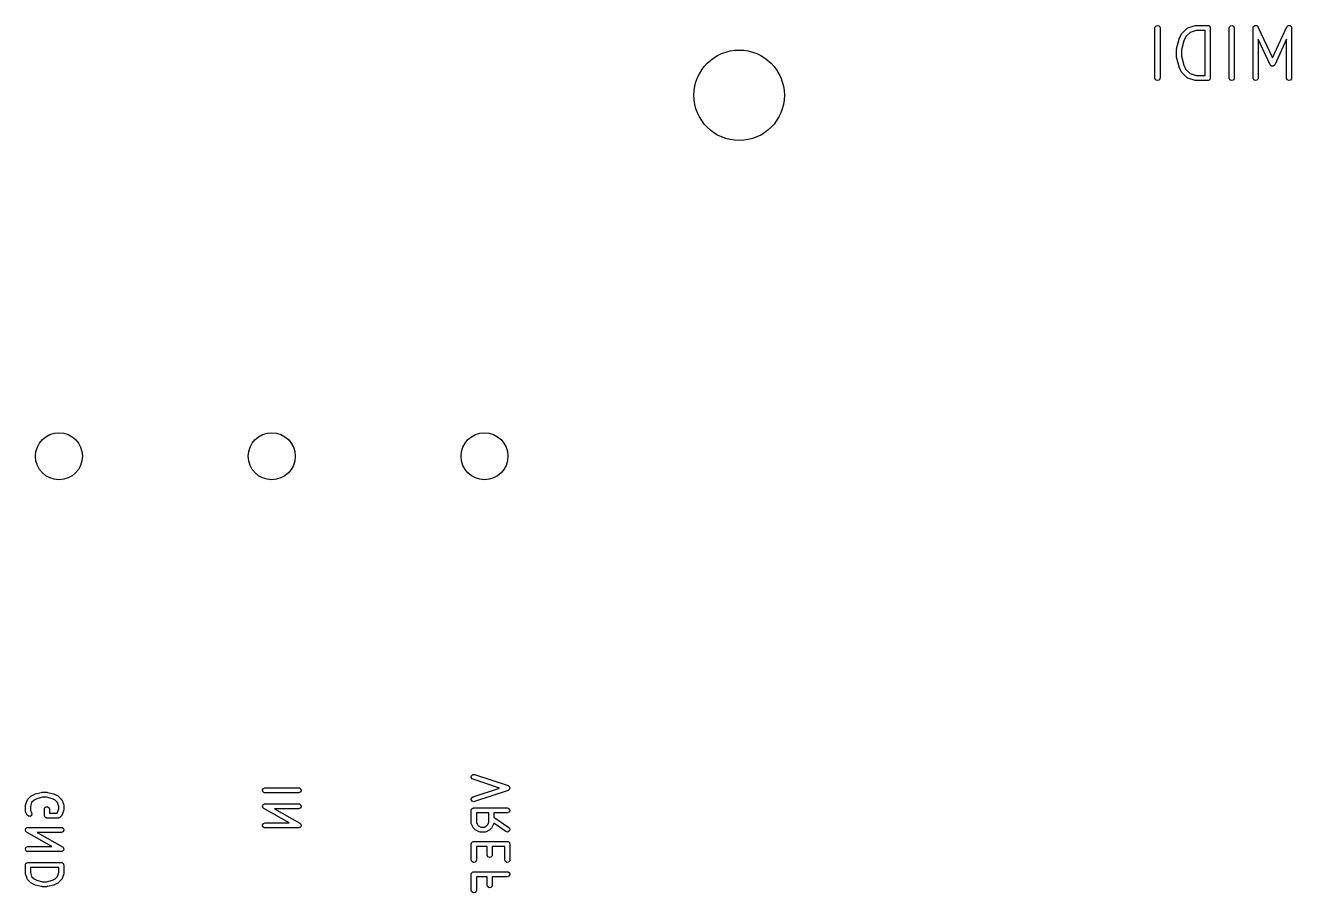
# Model space of a CAD drawing. Extents: x 0.81 to 7.45, y -5.15 to -0.81.
# Drawn here: x 0.815 to 2.303, y -1.842 to -0.823 of the extents above; entities that cross this region are included whole.
import ezdxf

# ---------------------------------------------------------------- set-up
doc = ezdxf.new("R2010")
doc.units = 0
doc.header["$MEASUREMENT"] = 0
doc.layers.add('BLACK', color=7, linetype='CONTINUOUS')

msp = doc.modelspace()

# ---------------------------------------------------------------- linework, layer by layer
at = {"layer": 'BLACK', "linetype": 'CONTINUOUS'}
for p, q in [((2.1421, -0.8263), (2.1423, -0.8253)), ((2.1421, -0.8854), (2.1421, -0.8263)), ((2.1423, -0.8253), (2.1436, -0.8238)), ((2.1436, -0.8238), (2.1456, -0.8234)), ((2.1456, -0.8234), (2.1474, -0.8244)), ((2.1474, -0.8244), (2.1481, -0.8263)), ((2.1481, -0.8263), (2.1481, -0.8854)), ((2.1734, -0.8334), (2.1739, -0.8327)), ((2.1739, -0.8327), (2.1796, -0.827)), ((2.1739, -0.8327), (2.1739, -0.8327)), ((2.1833, -0.8317), (2.1785, -0.8365)), ((2.1796, -0.827), (2.1804, -0.8265)), ((2.1804, -0.8265), (2.1806, -0.8264)), ((2.1806, -0.8264), (2.1807, -0.8263)), ((2.1807, -0.8263), (2.1892, -0.8235)), ((2.1906, -0.8293), (2.1833, -0.8317)), ((2.1892, -0.8235), (2.19, -0.8234)), ((2.19, -0.8234), (2.1901, -0.8234)), ((2.1901, -0.8234), (2.2042, -0.8234)), ((2.2012, -0.8293), (2.1906, -0.8293)), ((2.2012, -0.8824), (2.2012, -0.8293)), ((2.2042, -0.8234), (2.2045, -0.8234)), ((2.2045, -0.8234), (2.2047, -0.8234)), ((2.2047, -0.8234), (2.2048, -0.8235)), ((2.2048, -0.8235), (2.2052, -0.8235)), ((2.2052, -0.8235), (2.2058, -0.824)), ((2.2058, -0.824), (2.2064, -0.8244)), ((2.2064, -0.8244), (2.2065, -0.8247)), ((2.2065, -0.8247), (2.2067, -0.8248)), ((2.2067, -0.8248), (2.2068, -0.8256)), ((2.2068, -0.8256), (2.2071, -0.8263)), ((2.2071, -0.8263), (2.2071, -0.8854)), ((2.2293, -0.8263), (2.2295, -0.8253)), ((2.2293, -0.8854), (2.2293, -0.8263)), ((2.2295, -0.8253), (2.2308, -0.8238)), ((2.2308, -0.8238), (2.2328, -0.8234)), ((2.2328, -0.8234), (2.2345, -0.8244)), ((2.2345, -0.8244), (2.2352, -0.8263)), ((2.2352, -0.8263), (2.2352, -0.8854)), ((2.2574, -0.8263), (2.2576, -0.8253)), ((2.2574, -0.8854), (2.2574, -0.8263)), ((2.2576, -0.8253), (2.2579, -0.825)), ((2.2579, -0.825), (2.258, -0.8246)), ((2.258, -0.8246), (2.2585, -0.8243)), ((2.2585, -0.8243), (2.2589, -0.8238)), ((2.2589, -0.8238), (2.2593, -0.8237)), ((2.2593, -0.8237), (2.2596, -0.8235)), ((2.2596, -0.8235), (2.2603, -0.8235)), ((2.2603, -0.8235), (2.2609, -0.8234)), ((2.2609, -0.8234), (2.2613, -0.8236)), ((2.2613, -0.8236), (2.2616, -0.8236)), ((2.2616, -0.8236), (2.2621, -0.8241)), ((2.2621, -0.8241), (2.2627, -0.8244)), ((2.2627, -0.8244), (2.2628, -0.8248)), ((2.2628, -0.8248), (2.2631, -0.8251)), ((2.2631, -0.8251), (2.2801, -0.8615)), ((2.2801, -0.8615), (2.2971, -0.8251)), ((2.2971, -0.8251), (2.2977, -0.8242)), ((2.2977, -0.8242), (2.298, -0.8241)), ((2.298, -0.8241), (2.2983, -0.8238)), ((2.2983, -0.8238), (2.2989, -0.8237)), ((2.2989, -0.8237), (2.2995, -0.8234)), ((2.2995, -0.8234), (2.2999, -0.8235)), ((2.2999, -0.8235), (2.3003, -0.8234)), ((2.3003, -0.8234), (2.3008, -0.8237)), ((2.3008, -0.8237), (2.3015, -0.8239)), ((2.3015, -0.8239), (2.3017, -0.8242)), ((2.3017, -0.8242), (2.302, -0.8244)), ((2.302, -0.8244), (2.3023, -0.825)), ((2.3023, -0.825), (2.3026, -0.8256)), ((2.3026, -0.8256), (2.3026, -0.826)), ((2.3026, -0.826), (2.3027, -0.8263)), ((2.3027, -0.8263), (2.3027, -0.8854)), ((2.1675, -0.8509), (2.1704, -0.8397)), ((2.1704, -0.8397), (2.1706, -0.8392)), ((2.1706, -0.8391), (2.1734, -0.8334)), ((2.1706, -0.8392), (2.1706, -0.8391)), ((2.176, -0.8414), (2.1734, -0.852)), ((2.1785, -0.8365), (2.176, -0.8414)), ((2.2774, -0.8698), (2.2634, -0.8396)), ((2.2634, -0.8396), (2.2634, -0.8854)), ((2.2968, -0.8396), (2.2828, -0.8698)), ((2.2968, -0.8854), (2.2968, -0.8396)), ((2.1676, -0.8511), (2.1675, -0.8509)), ((2.1675, -0.8516), (2.1676, -0.8511)), ((2.1675, -0.8601), (2.1675, -0.8516)), ((2.1675, -0.8602), (2.1675, -0.8601)), ((2.1675, -0.8608), (2.1675, -0.8602)), ((2.1704, -0.872), (2.1675, -0.8608)), ((2.1734, -0.852), (2.1734, -0.8597)), ((2.1734, -0.8597), (2.176, -0.8703)), ((2.1704, -0.8722), (2.1704, -0.872)), ((2.1706, -0.8726), (2.1704, -0.8722)), ((2.1734, -0.8783), (2.1706, -0.8726)), ((2.176, -0.8703), (2.1785, -0.8752)), ((2.1785, -0.8752), (2.1833, -0.88)), ((2.278, -0.8703), (2.2774, -0.8698)), ((2.2784, -0.8709), (2.278, -0.8703)), ((2.2786, -0.871), (2.2784, -0.8709)), ((2.2788, -0.8712), (2.2786, -0.871)), ((2.2796, -0.8712), (2.2788, -0.8712)), ((2.2803, -0.8714), (2.2796, -0.8712)), ((2.2806, -0.8713), (2.2803, -0.8714)), ((2.2809, -0.8714), (2.2806, -0.8713)), ((2.2815, -0.8709), (2.2809, -0.8714)), ((2.2822, -0.8706), (2.2815, -0.8709)), ((2.2824, -0.8703), (2.2822, -0.8706)), ((2.2825, -0.8702), (2.2824, -0.8703)), ((2.2828, -0.8698), (2.2825, -0.8701)), ((2.2825, -0.8701), (2.2825, -0.8702)), ((2.1428, -0.8873), (2.1421, -0.8854)), ((2.1446, -0.8883), (2.1428, -0.8873)), ((2.1466, -0.8879), (2.1446, -0.8883)), ((2.1479, -0.8864), (2.1466, -0.8879)), ((2.1481, -0.8854), (2.1479, -0.8864)), ((2.1739, -0.879), (2.1734, -0.8783)), ((2.1734, -0.8783), (2.1734, -0.8783)), ((2.1796, -0.8847), (2.1739, -0.879)), ((2.1797, -0.8847), (2.1796, -0.8847)), ((2.1798, -0.8849), (2.1797, -0.8847)), ((2.1807, -0.8854), (2.1798, -0.8849)), ((2.1892, -0.8882), (2.1807, -0.8854)), ((2.1833, -0.88), (2.1906, -0.8824)), ((2.1901, -0.8883), (2.1892, -0.8882)), ((2.1892, -0.8882), (2.1892, -0.8882)), ((2.2042, -0.8883), (2.1901, -0.8883)), ((2.1906, -0.8824), (2.2012, -0.8824)), ((2.2049, -0.8881), (2.2042, -0.8883)), ((2.2056, -0.8879), (2.2049, -0.8881)), ((2.2058, -0.8877), (2.2056, -0.8879)), ((2.2061, -0.8876), (2.2058, -0.8877)), ((2.2064, -0.887), (2.2061, -0.8876)), ((2.2069, -0.8864), (2.2064, -0.887)), ((2.207, -0.886), (2.2069, -0.8864)), ((2.2071, -0.8854), (2.207, -0.8858)), ((2.207, -0.8858), (2.2071, -0.8859)), ((2.2071, -0.8859), (2.207, -0.886)), ((2.23, -0.8873), (2.2293, -0.8854)), ((2.2318, -0.8883), (2.23, -0.8873)), ((2.2338, -0.8879), (2.2318, -0.8883)), ((2.2351, -0.8864), (2.2338, -0.8879)), ((2.2352, -0.8854), (2.2351, -0.8864)), ((2.2581, -0.8873), (2.2574, -0.8854)), ((2.2599, -0.8883), (2.2581, -0.8873)), ((2.2619, -0.8879), (2.2599, -0.8883)), ((2.2632, -0.8864), (2.2619, -0.8879)), ((2.2634, -0.8854), (2.2632, -0.8864)), ((2.2975, -0.8873), (2.2968, -0.8854)), ((2.2993, -0.8883), (2.2975, -0.8873)), ((2.3012, -0.8879), (2.2993, -0.8883)), ((2.3025, -0.8864), (2.3012, -0.8879)), ((2.3027, -0.8854), (2.3025, -0.8864)), ((1.3388, -1.7067), (1.3391, -1.7047)), ((1.3399, -1.7084), (1.3388, -1.7067)), ((1.3391, -1.7047), (1.3406, -1.7033)), ((1.3408, -1.7089), (1.3399, -1.7084)), ((1.3406, -1.7033), (1.3427, -1.7033)), ((1.3718, -1.7192), (1.3408, -1.7089)), ((1.3427, -1.7033), (1.382, -1.7164)), ((0.8264, -1.7261), (0.8339, -1.7243)), ((0.8339, -1.7243), (0.8345, -1.7242)), ((0.8345, -1.7242), (0.8346, -1.7242)), ((0.8346, -1.7242), (0.8402, -1.7242)), ((0.8402, -1.7242), (0.8408, -1.7243)), ((0.8408, -1.7243), (0.8409, -1.7243)), ((0.8409, -1.7243), (0.8484, -1.7261)), ((1.0935, -1.7214), (1.0946, -1.7197)), ((1.0939, -1.7234), (1.0935, -1.7214)), ((1.0954, -1.7247), (1.0939, -1.7234)), ((1.0946, -1.7197), (1.0964, -1.719)), ((1.0964, -1.7249), (1.0954, -1.7247)), ((1.0964, -1.719), (1.1358, -1.719)), ((1.1358, -1.7249), (1.0964, -1.7249)), ((1.1358, -1.719), (1.1368, -1.7191)), ((1.1377, -1.7242), (1.1358, -1.7249)), ((1.1368, -1.7191), (1.1384, -1.7204)), ((1.1387, -1.7224), (1.1377, -1.7242)), ((1.1384, -1.7204), (1.1387, -1.7224)), ((1.3408, -1.7295), (1.3718, -1.7192)), ((1.382, -1.722), (1.3427, -1.7351)), ((1.382, -1.7164), (1.3829, -1.7169)), ((1.3821, -1.7219), (1.382, -1.722)), ((1.3822, -1.7219), (1.3821, -1.7219)), ((1.3829, -1.7213), (1.3822, -1.7219)), ((1.3829, -1.7169), (1.383, -1.7169)), ((1.3836, -1.7207), (1.3829, -1.7213)), ((1.383, -1.7169), (1.3831, -1.717)), ((1.3831, -1.717), (1.3835, -1.7178)), ((1.3835, -1.7178), (1.384, -1.7186)), ((1.3837, -1.7206), (1.3836, -1.7206)), ((1.3836, -1.7206), (1.3836, -1.7207)), ((1.3838, -1.7197), (1.3837, -1.7206)), ((1.384, -1.7188), (1.3838, -1.7197)), ((1.384, -1.7186), (1.384, -1.7187)), ((1.384, -1.7187), (1.384, -1.7188)), ((0.8148, -1.7403), (0.8149, -1.7394)), ((0.8148, -1.7459), (0.8148, -1.7403)), ((0.8149, -1.7393), (0.8168, -1.7337)), ((0.8149, -1.7394), (0.8149, -1.7393)), ((0.8168, -1.7337), (0.8173, -1.7328)), ((0.8173, -1.7328), (0.8174, -1.7327)), ((0.8174, -1.7327), (0.8175, -1.7325)), ((0.8175, -1.7325), (0.8212, -1.7288)), ((0.8222, -1.7362), (0.8207, -1.7407)), ((0.8207, -1.7407), (0.8207, -1.7452)), ((0.8212, -1.7288), (0.822, -1.7283)), ((0.822, -1.7282), (0.8258, -1.7264)), ((0.822, -1.7283), (0.822, -1.7282)), ((0.8251, -1.7333), (0.8222, -1.7362)), ((0.8281, -1.7318), (0.8251, -1.7333)), ((0.8258, -1.7264), (0.8263, -1.7262)), ((0.8263, -1.7262), (0.8264, -1.7261)), ((0.8349, -1.7301), (0.8281, -1.7318)), ((0.8398, -1.7301), (0.8349, -1.7301)), ((0.8467, -1.7318), (0.8398, -1.7301)), ((0.8497, -1.7333), (0.8467, -1.7318)), ((0.8484, -1.7261), (0.8489, -1.7264)), ((0.8489, -1.7264), (0.849, -1.7264)), ((0.849, -1.7264), (0.8528, -1.7282)), ((0.8526, -1.7362), (0.8497, -1.7333)), ((0.8541, -1.7407), (0.8526, -1.7362)), ((0.8528, -1.7282), (0.8535, -1.7288)), ((0.8535, -1.7288), (0.8535, -1.7288)), ((0.8535, -1.7288), (0.8573, -1.7325)), ((0.8541, -1.7435), (0.8541, -1.7407)), ((0.8573, -1.7325), (0.8579, -1.7334)), ((0.8579, -1.7334), (0.8579, -1.7336)), ((0.8579, -1.7336), (0.858, -1.7337)), ((0.858, -1.7337), (0.8599, -1.7393)), ((0.8599, -1.7393), (0.86, -1.7402)), ((0.86, -1.7402), (0.86, -1.7403)), ((0.86, -1.7403), (0.86, -1.744)), ((1.0935, -1.7402), (1.0939, -1.7395)), ((1.0936, -1.7404), (1.0935, -1.7402)), ((1.0935, -1.7407), (1.0936, -1.7404)), ((1.0938, -1.7414), (1.0935, -1.7407)), ((1.0939, -1.7395), (1.0942, -1.7388)), ((1.0942, -1.7388), (1.0944, -1.7386)), ((1.0944, -1.7386), (1.0946, -1.7384)), ((1.0946, -1.7384), (1.0953, -1.7381)), ((1.0953, -1.7381), (1.0959, -1.7378)), ((1.0959, -1.7378), (1.0962, -1.7378)), ((1.0962, -1.7378), (1.0964, -1.7377)), ((1.0964, -1.7377), (1.1358, -1.7377)), ((1.1358, -1.7377), (1.1368, -1.7379)), ((1.1368, -1.7379), (1.1384, -1.7392)), ((1.1384, -1.7392), (1.1387, -1.7412)), ((1.3388, -1.7327), (1.3392, -1.7308)), ((1.3398, -1.7345), (1.3388, -1.7327)), ((1.3392, -1.7308), (1.3408, -1.7295)), ((1.3416, -1.7353), (1.3398, -1.7345)), ((1.3427, -1.7351), (1.3416, -1.7353)), ((0.8148, -1.746), (0.8148, -1.7459)), ((0.8148, -1.7462), (0.8148, -1.746)), ((0.8151, -1.7472), (0.8148, -1.7462)), ((0.8169, -1.7509), (0.8151, -1.7472)), ((0.8184, -1.7523), (0.8169, -1.7509)), ((0.8204, -1.7525), (0.8184, -1.7523)), ((0.822, -1.7513), (0.8204, -1.7525)), ((0.8207, -1.7452), (0.8222, -1.7483)), ((0.8225, -1.7493), (0.822, -1.7513)), ((0.8222, -1.7483), (0.8225, -1.7493)), ((0.8373, -1.744), (0.8374, -1.743)), ((0.8373, -1.7515), (0.8373, -1.744)), ((0.8375, -1.7522), (0.8373, -1.7515)), ((0.8374, -1.743), (0.8387, -1.7414)), ((0.8376, -1.753), (0.8375, -1.7522)), ((0.8379, -1.7532), (0.8376, -1.753)), ((0.8379, -1.7534), (0.8379, -1.7532)), ((0.8386, -1.7538), (0.8379, -1.7534)), ((0.8392, -1.7543), (0.8386, -1.7538)), ((0.8387, -1.7414), (0.8407, -1.7411)), ((0.8396, -1.7543), (0.8392, -1.7543)), ((0.8397, -1.7544), (0.8396, -1.7543)), ((0.8398, -1.7544), (0.8397, -1.7544)), ((0.8402, -1.7545), (0.8398, -1.7544)), ((0.8533, -1.7545), (0.8402, -1.7545)), ((0.8407, -1.7411), (0.8425, -1.7421)), ((0.8425, -1.7421), (0.8432, -1.744)), ((0.8432, -1.744), (0.8432, -1.7486)), ((0.8432, -1.7486), (0.8521, -1.7486)), ((0.8521, -1.7486), (0.8526, -1.748)), ((0.8526, -1.748), (0.8541, -1.7435)), ((0.8539, -1.7542), (0.8533, -1.7545)), ((0.8546, -1.7542), (0.8539, -1.7542)), ((0.8551, -1.7538), (0.8546, -1.7542)), ((0.8552, -1.7538), (0.8551, -1.7538)), ((0.8553, -1.7537), (0.8552, -1.7538)), ((0.8554, -1.7536), (0.8553, -1.7537)), ((0.8573, -1.7517), (0.8554, -1.7536)), ((0.8574, -1.7516), (0.8573, -1.7517)), ((0.8575, -1.7515), (0.8574, -1.7516)), ((0.858, -1.7506), (0.8575, -1.7515)), ((0.8599, -1.7449), (0.858, -1.7506)), ((0.86, -1.744), (0.8599, -1.7449)), ((0.8599, -1.7449), (0.8599, -1.7449)), ((1.0939, -1.7421), (1.0938, -1.7414)), ((1.0941, -1.7423), (1.0939, -1.7421)), ((1.0942, -1.7426), (1.0941, -1.7423)), ((1.095, -1.7432), (1.0942, -1.7426)), ((1.1247, -1.7602), (1.095, -1.7432)), ((1.1358, -1.7436), (1.1076, -1.7436)), ((1.1076, -1.7436), (1.1373, -1.7606)), ((1.1377, -1.7429), (1.1358, -1.7436)), ((1.1387, -1.7412), (1.1377, -1.7429)), ((1.3388, -1.7449), (1.3389, -1.7448)), ((1.3388, -1.745), (1.3388, -1.7449)), ((1.3388, -1.7454), (1.3388, -1.745)), ((1.3388, -1.7604), (1.3388, -1.7454)), ((1.3389, -1.7448), (1.339, -1.7444)), ((1.339, -1.7444), (1.3394, -1.7438)), ((1.3394, -1.7438), (1.3398, -1.7432)), ((1.3398, -1.7432), (1.3401, -1.7431)), ((1.3401, -1.7431), (1.3402, -1.7429)), ((1.3402, -1.7429), (1.341, -1.7427)), ((1.341, -1.7427), (1.3417, -1.7425)), ((1.3417, -1.7425), (1.3811, -1.7425)), ((1.3594, -1.7484), (1.3447, -1.7484)), ((1.3447, -1.7484), (1.3447, -1.7597)), ((1.3594, -1.7597), (1.3594, -1.7484)), ((1.3811, -1.7484), (1.3653, -1.7484)), ((1.3653, -1.7484), (1.3653, -1.7533)), ((1.3653, -1.7533), (1.3828, -1.7655)), ((1.3811, -1.7425), (1.3821, -1.7427)), ((1.383, -1.7477), (1.3811, -1.7484)), ((1.3821, -1.7427), (1.3837, -1.744)), ((1.384, -1.7459), (1.383, -1.7477)), ((1.3837, -1.744), (1.384, -1.7459)), ((0.8148, -1.7679), (0.8152, -1.7672)), ((0.8148, -1.7681), (0.8148, -1.7679)), ((0.8148, -1.7684), (0.8148, -1.7681)), ((0.815, -1.7691), (0.8148, -1.7684)), ((0.8152, -1.7699), (0.815, -1.7691)), ((0.8152, -1.7672), (0.8154, -1.7665)), ((0.8154, -1.77), (0.8152, -1.7699)), ((0.8154, -1.7665), (0.8157, -1.7664)), ((0.8155, -1.7703), (0.8154, -1.77)), ((0.8162, -1.7709), (0.8155, -1.7703)), ((0.8157, -1.7664), (0.8158, -1.7661)), ((0.8158, -1.7661), (0.8165, -1.7659)), ((0.8165, -1.7659), (0.8172, -1.7655)), ((0.8172, -1.7655), (0.8175, -1.7655)), ((0.8175, -1.7655), (0.8177, -1.7654)), ((0.8177, -1.7654), (0.8571, -1.7654)), ((0.8571, -1.7654), (0.8581, -1.7656)), ((0.859, -1.7706), (0.8571, -1.7713)), ((0.8581, -1.7656), (0.8596, -1.7669)), ((0.86, -1.7689), (0.859, -1.7706)), ((0.8596, -1.7669), (0.86, -1.7689)), ((1.0935, -1.7627), (1.0946, -1.7609)), ((1.0939, -1.7646), (1.0935, -1.7627)), ((1.0954, -1.7659), (1.0939, -1.7646)), ((1.0946, -1.7609), (1.0964, -1.7602)), ((1.0964, -1.7661), (1.0954, -1.7659)), ((1.0964, -1.7602), (1.1247, -1.7602)), ((1.1358, -1.7661), (1.0964, -1.7661)), ((1.1361, -1.766), (1.1358, -1.7661)), ((1.1363, -1.7661), (1.1361, -1.766)), ((1.137, -1.7657), (1.1363, -1.7661)), ((1.1377, -1.7654), (1.137, -1.7657)), ((1.1373, -1.7606), (1.1381, -1.7613)), ((1.1379, -1.7652), (1.1377, -1.7654)), ((1.1381, -1.7651), (1.1379, -1.7652)), ((1.1381, -1.7613), (1.1382, -1.7615)), ((1.1383, -1.7643), (1.1381, -1.7651)), ((1.1382, -1.7615), (1.1384, -1.7617)), ((1.1387, -1.7637), (1.1383, -1.7643)), ((1.1384, -1.7617), (1.1385, -1.7624)), ((1.1385, -1.7624), (1.1388, -1.7632)), ((1.1388, -1.7632), (1.1387, -1.7634)), ((1.1387, -1.7634), (1.1387, -1.7637)), ((1.3388, -1.7606), (1.3388, -1.7604)), ((1.3388, -1.7608), (1.3388, -1.7606)), ((1.3391, -1.7617), (1.3388, -1.7608)), ((1.341, -1.7655), (1.3391, -1.7617)), ((1.3415, -1.7663), (1.341, -1.7655)), ((1.341, -1.7655), (1.341, -1.7655)), ((1.3434, -1.7681), (1.3415, -1.7663)), ((1.3434, -1.7682), (1.3434, -1.7681)), ((1.3442, -1.7687), (1.3434, -1.7682)), ((1.3479, -1.7706), (1.3442, -1.7687)), ((1.3447, -1.7597), (1.346, -1.7624)), ((1.346, -1.7624), (1.3472, -1.7636)), ((1.3472, -1.7636), (1.3499, -1.765)), ((1.3481, -1.7706), (1.3479, -1.7706)), ((1.3482, -1.7707), (1.3481, -1.7706)), ((1.3499, -1.765), (1.3542, -1.765)), ((1.3542, -1.765), (1.3568, -1.7636)), ((1.3562, -1.7706), (1.3552, -1.7709)), ((1.3599, -1.7687), (1.3562, -1.7706)), ((1.3568, -1.7636), (1.358, -1.7624)), ((1.358, -1.7624), (1.3594, -1.7597)), ((1.36, -1.7686), (1.3599, -1.7687)), ((1.3607, -1.7681), (1.36, -1.7686)), ((1.3626, -1.7663), (1.3607, -1.7681)), ((1.3631, -1.7655), (1.3626, -1.7662)), ((1.3626, -1.7662), (1.3626, -1.7663)), ((1.365, -1.7617), (1.3631, -1.7655)), ((1.3651, -1.7614), (1.365, -1.7616)), ((1.365, -1.7616), (1.365, -1.7617)), ((1.3653, -1.7605), (1.3651, -1.7614)), ((1.3794, -1.7703), (1.3653, -1.7605)), ((1.3814, -1.7709), (1.3794, -1.7703)), ((1.3832, -1.77), (1.3814, -1.7709)), ((1.3828, -1.7655), (1.3835, -1.7662)), ((1.384, -1.7682), (1.3832, -1.77)), ((1.3835, -1.7662), (1.384, -1.7682)), ((0.846, -1.7879), (0.8162, -1.7709)), ((0.8571, -1.7713), (0.8288, -1.7713)), ((0.8288, -1.7713), (0.8585, -1.7883)), ((1.3388, -1.7843), (1.3389, -1.7842)), ((1.3388, -1.7844), (1.3388, -1.7843)), ((1.3388, -1.7848), (1.3388, -1.7844)), ((1.3388, -1.8035), (1.3388, -1.7848)), ((1.3389, -1.7842), (1.339, -1.7838)), ((1.339, -1.7838), (1.3394, -1.7832)), ((1.3394, -1.7832), (1.3398, -1.7825)), ((1.3398, -1.7825), (1.3401, -1.7824)), ((1.3401, -1.7824), (1.3402, -1.7822)), ((1.3402, -1.7822), (1.341, -1.7821)), ((1.341, -1.7821), (1.3417, -1.7818)), ((1.3417, -1.7818), (1.3811, -1.7818)), ((1.3492, -1.7709), (1.3482, -1.7707)), ((1.3548, -1.7709), (1.3492, -1.7709)), ((1.355, -1.7708), (1.3548, -1.7709)), ((1.3552, -1.7709), (1.355, -1.7708)), ((1.3811, -1.7818), (1.3815, -1.7819)), ((1.3815, -1.7819), (1.3816, -1.7819)), ((1.3816, -1.7819), (1.3817, -1.782)), ((1.3817, -1.782), (1.3821, -1.782)), ((1.3821, -1.782), (1.3827, -1.7825)), ((1.3827, -1.7825), (1.3834, -1.7829)), ((1.3834, -1.7829), (1.3834, -1.7832)), ((1.3834, -1.7832), (1.3837, -1.7833)), ((1.3837, -1.7833), (1.3838, -1.7841)), ((1.3838, -1.7841), (1.384, -1.7848)), ((1.384, -1.7848), (1.384, -1.8035)), ((0.8148, -1.7904), (0.8158, -1.7886)), ((0.8152, -1.7924), (0.8148, -1.7904)), ((0.8167, -1.7936), (0.8152, -1.7924)), ((0.8158, -1.7886), (0.8177, -1.7879)), ((0.8177, -1.7938), (0.8167, -1.7936)), ((0.8177, -1.7879), (0.846, -1.7879)), ((0.8571, -1.7938), (0.8177, -1.7938)), ((0.8573, -1.7937), (0.8571, -1.7938)), ((0.8576, -1.7938), (0.8573, -1.7937)), ((0.8583, -1.7934), (0.8576, -1.7938)), ((0.859, -1.7931), (0.8583, -1.7934)), ((0.8585, -1.7883), (0.8593, -1.789)), ((0.8591, -1.7929), (0.859, -1.7931)), ((0.8593, -1.7928), (0.8591, -1.7929)), ((0.8593, -1.789), (0.8594, -1.7892)), ((0.8596, -1.792), (0.8593, -1.7928)), ((0.8594, -1.7892), (0.8596, -1.7894)), ((0.8596, -1.7894), (0.8598, -1.7901)), ((0.86, -1.7914), (0.8596, -1.792)), ((0.8598, -1.7901), (0.86, -1.7909)), ((0.86, -1.7909), (0.8599, -1.7911)), ((0.8599, -1.7911), (0.86, -1.7914)), ((1.3575, -1.7878), (1.3447, -1.7878)), ((1.3447, -1.7878), (1.3447, -1.8035)), ((1.3575, -1.7979), (1.3575, -1.7878)), ((1.3582, -1.7998), (1.3575, -1.7979)), ((1.36, -1.8008), (1.3582, -1.7998)), ((1.3632, -1.7989), (1.3619, -1.8005)), ((1.3634, -1.7979), (1.3632, -1.7989)), ((1.3781, -1.7878), (1.3634, -1.7878)), ((1.3634, -1.7878), (1.3634, -1.7979)), ((1.3781, -1.8035), (1.3781, -1.7878)), ((0.8148, -1.8091), (0.8149, -1.809)), ((0.8148, -1.8092), (0.8148, -1.8091)), ((0.8148, -1.8096), (0.8148, -1.8092)), ((0.8148, -1.819), (0.8148, -1.8096)), ((0.8149, -1.8086), (0.8154, -1.808)), ((0.8149, -1.809), (0.8149, -1.8086)), ((0.8154, -1.808), (0.8158, -1.8074)), ((0.8158, -1.8074), (0.8161, -1.8073)), ((0.8161, -1.8073), (0.8162, -1.8071)), ((0.8162, -1.8071), (0.817, -1.8069)), ((0.817, -1.8069), (0.8177, -1.8067)), ((0.8177, -1.8067), (0.8571, -1.8067)), ((0.8541, -1.8126), (0.8207, -1.8126)), ((0.8207, -1.8126), (0.8207, -1.8185)), ((0.8541, -1.8185), (0.8541, -1.8126)), ((0.8571, -1.8067), (0.8575, -1.8067)), ((0.8575, -1.8067), (0.8576, -1.8067)), ((0.8576, -1.8067), (0.8577, -1.8068)), ((0.8577, -1.8068), (0.8581, -1.8068)), ((0.8581, -1.8068), (0.8587, -1.8073)), ((0.8587, -1.8073), (0.8593, -1.8077)), ((0.8593, -1.8077), (0.8594, -1.808)), ((0.8594, -1.808), (0.8596, -1.8081)), ((0.8596, -1.8081), (0.8598, -1.8089)), ((0.8598, -1.8089), (0.86, -1.8096)), ((0.86, -1.8096), (0.86, -1.819)), ((1.3395, -1.8054), (1.3388, -1.8035)), ((1.3412, -1.8065), (1.3395, -1.8054)), ((1.3432, -1.8061), (1.3412, -1.8065)), ((1.3445, -1.8046), (1.3432, -1.8061)), ((1.3447, -1.8035), (1.3445, -1.8046)), ((1.3619, -1.8005), (1.36, -1.8008)), ((1.3788, -1.8054), (1.3781, -1.8035)), ((1.3806, -1.8065), (1.3788, -1.8054)), ((1.3826, -1.8061), (1.3806, -1.8065)), ((1.3839, -1.8046), (1.3826, -1.8061)), ((1.384, -1.8035), (1.3839, -1.8046)), ((0.8148, -1.8191), (0.8148, -1.819)), ((0.8149, -1.8199), (0.8148, -1.8191)), ((0.8168, -1.8256), (0.8149, -1.8199)), ((0.8169, -1.8257), (0.8168, -1.8256)), ((0.8169, -1.8259), (0.8169, -1.8257)), ((0.8175, -1.8267), (0.8169, -1.8259)), ((0.8212, -1.8305), (0.8175, -1.8267)), ((0.8207, -1.8185), (0.8222, -1.823)), ((0.8222, -1.823), (0.8251, -1.8259)), ((0.8251, -1.8259), (0.8281, -1.8275)), ((0.8281, -1.8275), (0.8349, -1.8292)), ((0.8349, -1.8292), (0.8398, -1.8292)), ((0.8398, -1.8292), (0.8467, -1.8275)), ((0.8467, -1.8275), (0.8497, -1.8259)), ((0.8497, -1.8259), (0.8526, -1.823)), ((0.8526, -1.823), (0.8541, -1.8185)), ((0.8573, -1.8267), (0.8535, -1.8305)), ((0.8574, -1.8265), (0.8573, -1.8267)), ((0.8575, -1.8265), (0.8574, -1.8265)), ((0.858, -1.8256), (0.8575, -1.8265)), ((0.8599, -1.8199), (0.858, -1.8256)), ((0.86, -1.819), (0.8599, -1.8199)), ((0.8599, -1.8199), (0.8599, -1.8199)), ((1.3388, -1.8199), (1.3389, -1.8198)), ((1.3388, -1.82), (1.3388, -1.8199)), ((1.3388, -1.8204), (1.3388, -1.82)), ((1.3388, -1.8392), (1.3388, -1.8204)), ((1.3389, -1.8198), (1.339, -1.8194)), ((1.339, -1.8194), (1.3394, -1.8188)), ((1.3394, -1.8188), (1.3398, -1.8182)), ((1.3398, -1.8182), (1.3401, -1.8181)), ((1.3401, -1.8181), (1.3402, -1.8179)), ((1.3402, -1.8179), (1.341, -1.8177)), ((1.341, -1.8177), (1.3417, -1.8175)), ((1.3417, -1.8175), (1.3811, -1.8175)), ((1.3575, -1.8234), (1.3447, -1.8234)), ((1.3447, -1.8234), (1.3447, -1.8392)), ((1.3575, -1.8335), (1.3575, -1.8234)), ((1.3811, -1.8234), (1.3634, -1.8234)), ((1.3634, -1.8234), (1.3634, -1.8335)), ((1.3811, -1.8175), (1.3821, -1.8176)), ((1.383, -1.8227), (1.3811, -1.8234)), ((1.3821, -1.8176), (1.3837, -1.8189)), ((1.384, -1.8209), (1.383, -1.8227)), ((1.3837, -1.8189), (1.384, -1.8209)), ((0.8213, -1.8305), (0.8212, -1.8305)), ((0.822, -1.831), (0.8213, -1.8305)), ((0.8258, -1.8329), (0.822, -1.831)), ((0.8259, -1.8329), (0.8258, -1.8329)), ((0.8264, -1.8331), (0.8259, -1.8329)), ((0.8339, -1.835), (0.8264, -1.8331)), ((0.834, -1.835), (0.8339, -1.835)), ((0.8346, -1.8351), (0.834, -1.835)), ((0.8402, -1.8351), (0.8346, -1.8351)), ((0.8403, -1.835), (0.8402, -1.8351)), ((0.8409, -1.835), (0.8403, -1.835)), ((0.8484, -1.8331), (0.8409, -1.835)), ((0.8485, -1.833), (0.8484, -1.8331)), ((0.849, -1.8329), (0.8485, -1.833)), ((0.8528, -1.831), (0.849, -1.8329)), ((0.8535, -1.8305), (0.8528, -1.831)), ((0.8528, -1.831), (0.8528, -1.831)), ((1.3395, -1.8411), (1.3388, -1.8392)), ((1.3412, -1.8421), (1.3395, -1.8411)), ((1.3432, -1.8417), (1.3412, -1.8421)), ((1.3445, -1.8402), (1.3432, -1.8417)), ((1.3447, -1.8392), (1.3445, -1.8402)), ((1.3582, -1.8354), (1.3575, -1.8335)), ((1.36, -1.8365), (1.3582, -1.8354)), ((1.3619, -1.8361), (1.36, -1.8365)), ((1.3632, -1.8346), (1.3619, -1.8361)), ((1.3634, -1.8335), (1.3632, -1.8346))]:
    msp.add_line(p, q, dxfattribs=at)
at = {"layer": 'BLACK'}
for centre, radius in [((1.6535, -0.9055), 0.0531), ((0.8543, -1.3295), 0.0276), ((1.1043, -1.3295), 0.0276), ((1.3543, -1.3295), 0.0276)]:
    msp.add_circle(centre, radius, dxfattribs=at)

doc.saveas('drawing.dxf')
